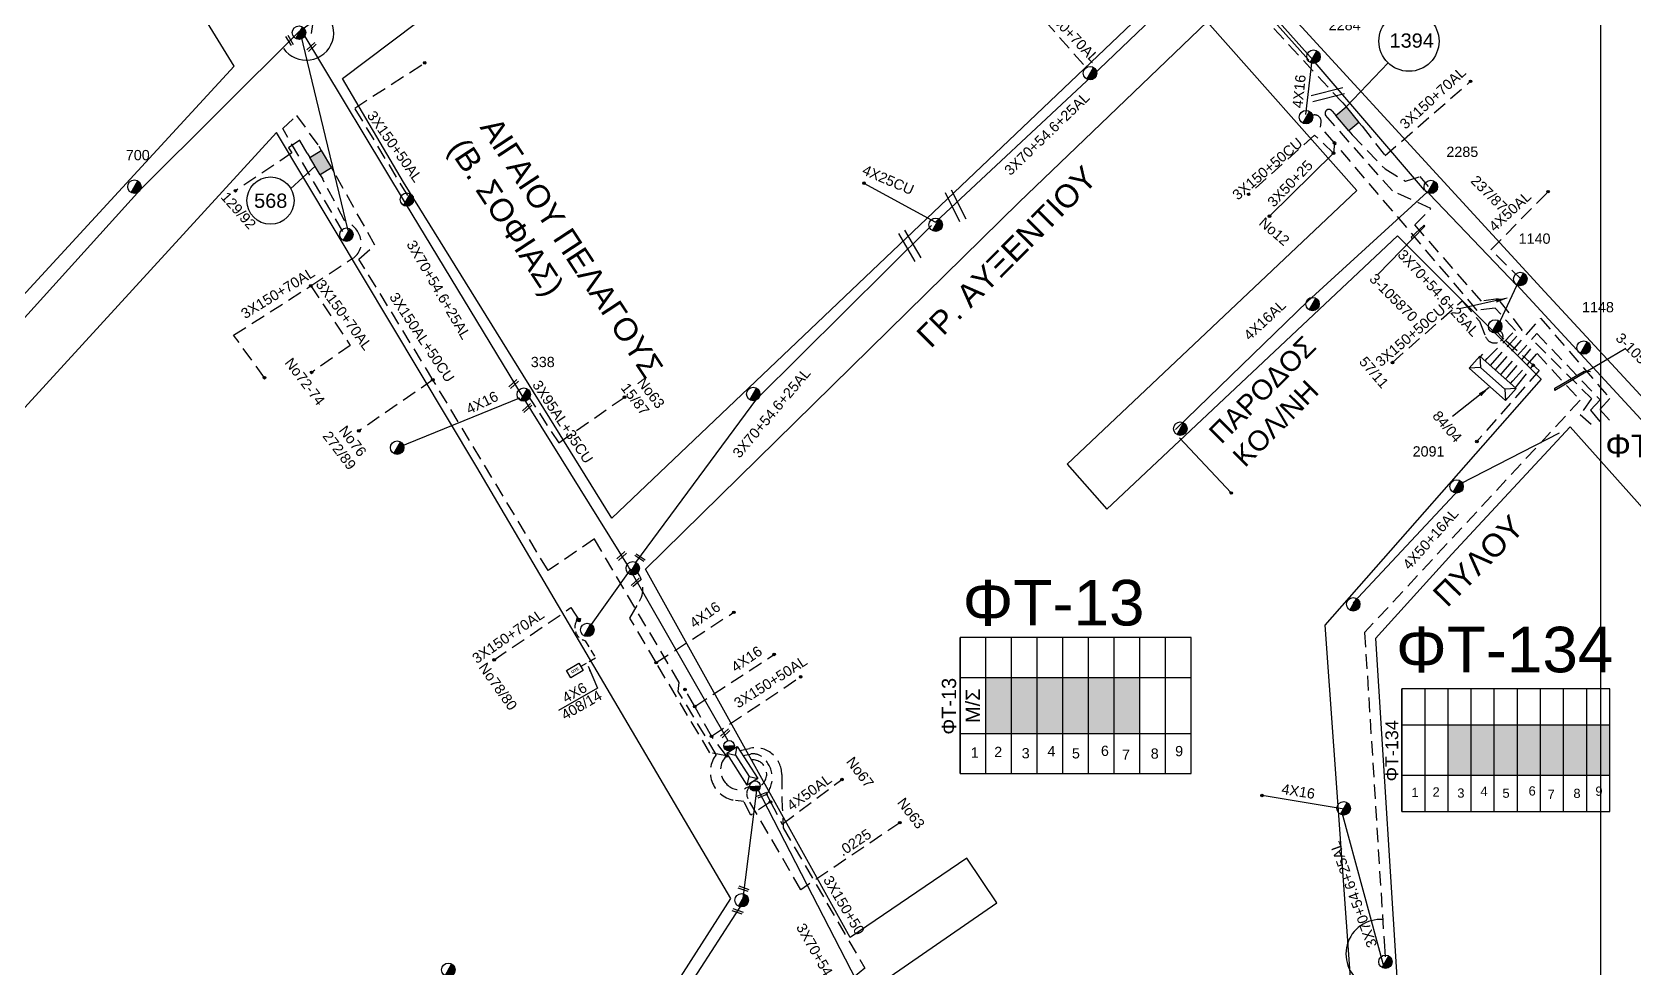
# Model space of a CAD drawing. Header units: millimetres. Extents: x 839 to 3144, y 747 to 1790.
# Drawn here: x 2629.3 to 2910.1, y 1407.1 to 1571.3 of the extents above; entities that cross this region are included whole.
import ezdxf
from ezdxf.enums import TextEntityAlignment as Align

# ---------------------------------------------------------------- set-up
doc = ezdxf.new("R2010")
doc.units = ezdxf.units.MM
doc.linetypes.add('DASHED', pattern=[19.05, 12.7, -6.35])
for name, color, linetype in [('Link Box 4 Διευθύνσεων', 7, 'Continuous'), ('Pillar OTE', 7, 'Continuous'), ('Ασφαλειοκιβώτια Χ.Τ 9 αναχωρήσεων', 7, 'Continuous'), ('Γέφυρες Εναερίου Δικτύου', 7, 'DASHED'), ('Γυμνά εναέρια ΧΤ (3Φ)   4x16AL', 7, 'Continuous'), ('Γυμνά εναέρια ΧΤ και ΦΟΠ (3Φ)   4x50+16AL', 7, 'Continuous'), ('Εναέρια παροχή ΧΤ 4x16', 7, 'SYN_LINE'), ('Επιγραφές - Σχήματα', 7, 'Continuous'), ('Καλώδια ΧΤ   3x150+50AL', 7, 'DASHED'), ('Καλώδια ΧΤ   3x150+50CU', 7, 'DASHED'), ('Καλώδια ΧΤ   3x150+70AL', 7, 'DASHED'), ('Καλώδια ΧΤ   3x150AL+50CU', 7, 'DASHED'), ('Καλώδια ΧΤ   3x50+25', 7, 'Continuous'), ('Καλώδια ΧΤ   3x95+35CU', 7, 'DASHED'), ('Καλώδια ΧΤ   4x25CU', 7, 'DASHED'), ('Καλώδια ΧΤ   4x50AL', 7, 'DASHED'), ('Μηχανική τομή', 7, 'Continuous'), ('Στύλος ΦΜ', 7, 'Continuous'), ('Στύλος ΦΜ @ 1', 7, 'Continuous'), ('Συνδέσεις', 7, 'Continuous'), ('Συνεστραμμένα ΧΤ   3x70+54.6+25AL', 7, 'SYN_LINE'), ('Τομή', 7, 'Continuous'), ('Υποσταθμός εναέριος 2 στύλων', 7, 'Continuous'), ('Υποσταθμός πόλεως', 7, 'Continuous'), ('Υπόβαθρο ΔΕΗ', 7, 'Continuous'), ('Υπόγεια καλώδια Παροχών ΧΤ   .0225', 7, 'DASHED')]:
    doc.layers.add(name, color=color, linetype=linetype)
doc.styles.get("Standard").update_dxf_attribs({"font": 'ARIAL.TTF'})
doc.linetypes.add('SYN_LINE', pattern='A,0.5,-0.0001,["/\\/\\/\\/",Standard,S=0.1,R=0,X=0,Y=-0.05],-0.25', length=0.7501)
doc.dimstyles.new('ISO-25', dxfattribs={"dimtxt": 2.5, "dimasz": 2.5, "dimexe": 1.25, "dimexo": 0.625, "dimtad": 1, "dimtxsty": 'Standard', "dimcen": 2.5, "dimadec": 0, "dimazin": 0, "dimtfac": 1, "dimtmove": 0, "dimatfit": 3, "dimfxl": 1, "dimarcsym": 0})

# ---------------------------------------------------------------- blocks, each defined once
blk = doc.blocks.new('ΑΣΦΑΛΕΙΟΚΙΒΩΤΙΟ ΥΠΟΣΤΑΘΜΟΥ 9 ΑΝΑΧΩΡΗΣΕΩΝ')
at = {"layer": 'Ασφαλειοκιβώτια Χ.Τ 9 αναχωρήσεων', "ltscale": 40}
for p, q in [((-23.8, 40.36), (24.02, 40.36)), ((-9.72, 40.36), (-9.72, -40.64)), ((9.94, 40.36), (9.94, -40.64)), ((-23.8, 31.36), (24.02, 31.36)), ((-23.8, 22.36), (24.02, 22.36)), ((-23.8, 13.36), (24.02, 13.36)), ((-23.8, 4.36), (24.02, 4.36)), ((-23.8, -4.64), (24.02, -4.64)), ((-23.8, -13.64), (24.02, -13.64)), ((-23.8, -22.64), (24.02, -22.64)), ((-23.8, -31.64), (24.02, -31.64))]:
    blk.add_line(p, q, dxfattribs=at)
at = {"layer": 'Ασφαλειοκιβώτια Χ.Τ 9 αναχωρήσεων'}
blk.add_lwpolyline([(-23.8, -40.64), (24.02, -40.64), (24.02, 40.36), (-23.8, 40.36)], close=True, dxfattribs=at)
for s, p in [('1', (-18.19, 36.66)), ('2', (-17.99, 28.44)), ('3', (-18.43, 18.79)), ('4', (-17.74, 9.77)), ('5', (-18.47, 1.19)), ('6', (-17.59, -8.98)), ('7', (-18.93, -16.39)), ('8', (-18.55, -26.45)), ('9', (-17.69, -35))]:
    blk.add_text(s, height=3.6, rotation=270, dxfattribs=at).set_placement(p)
at = {"layer": 'Ασφαλειοκιβώτια Χ.Τ 9 αναχωρήσεων', "ltscale": 40}
for tag, height, p in [('ΟΝΟΜΑ', 5, (-0.16, 44.31)), ('ΚΕΙΜΕΝΟ 1', 2, (17.06, 35.59)), ('ΚΕΙΜΕΝΟ 2', 2, (17.06, 26.88)), ('ΚΕΙΜΕΝΟ 3', 2, (17.06, 17.69)), ('ΚΕΙΜΕΝΟ 4', 2, (17.06, 8.71)), ('ΚΕΙΜΕΝΟ 5', 2, (17.06, -0.13)), ('ΚΕΙΜΕΝΟ 6', 2, (17.06, -9.05)), ('ΚΕΙΜΕΝΟ 7', 2, (17.06, -18.13)), ('ΚΕΙΜΕΝΟ 8', 2, (17.06, -26.85)), ('ΚΕΙΜΕΝΟ 9', 2, (17.06, -35.99)), ('ΣΧ', 2, (-0.1, -42.64))]:
    blk.add_attdef(tag, text='', height=height, dxfattribs=at).set_placement(p, align=Align.MIDDLE_CENTER)
blk = doc.blocks.new('ΥΠΑΡΧΩΝ ΤΣΙΜΕΝΤΕΝΙΟΣ ΣΤΥΛΟΣ')
at = {"layer": 'Στύλος ΦΜ'}
blk.add_hatch(color=7, dxfattribs=at).paths.add_polyline_path([(-1.29, -2.28, 0.574793), (2.62, 0, 0.268822), (1.3, 2.27)])
at = {"layer": 'Στύλος ΦΜ', "color": 7}
blk.add_line((-1.29, -2.28), (1.3, 2.27), dxfattribs=at)
blk.add_circle((0, 0), 2.62, dxfattribs=at)
at = {"layer": 'Στύλος ΦΜ', "flags": 4}
for tag, p in [('ΤΥΠΟΣ', (-4.91, 3.03)), ('ΑΡΙΘΜΟΣ', (-4.68, 8.05))]:
    blk.add_attdef(tag, p, '', height=4, dxfattribs=at)
blk = doc.blocks.new('ΤΟΜΗ')
at = {"layer": 'Τομή', "ltscale": 40}
for p, q in [((-5.68, 0), (5.68, 0)), ((5.68, -2.33), (-5.68, -2.33))]:
    blk.add_line(p, q, dxfattribs=at)
blk = doc.blocks.new('ΥΠΟΣΤΑΘΜΟΣ ΕΝΑΕΡΙΟΣ ΕΠΙ 2 ΣΤΥΛΩΝ')
at = {"layer": 'Υποσταθμός εναέριος 2 στύλων', "linetype": 'Continuous'}
for points in [[(-11.97, -2.11, 0.574793), (-8.45, -0.07, 0.268822), (-9.64, 1.98)], [(9.68, -2.15, 0.574793), (13.19, -0.1, 0.268822), (12.01, 1.95)]]:
    blk.add_hatch(color=256, dxfattribs=at).paths.add_polyline_path(points)
for p, q in [((-11.97, -2.11), (-9.64, 1.98)), ((9.68, -2.15), (12.01, 1.95))]:
    blk.add_line(p, q, dxfattribs=at)
for centre in [(-10.81, -0.07), (10.84, -0.1)]:
    blk.add_circle(centre, 2.36, dxfattribs=at)
at = {"layer": 'Υποσταθμός πόλεως', "linetype": 'Continuous', "ltscale": 40}
blk.add_lwpolyline([(-8.57, 2.82), (8.57, 2.82), (8.57, -2.82), (-8.57, -2.82)], close=True, dxfattribs=at)
for points in [[(-5.75, 0), (-8.57, 2.82)], [(-8.57, -2.82), (-5.75, 0)], [(-5.75, 0), (5.75, 0)], [(5.75, 0), (8.57, 2.82)], [(8.57, -2.82), (5.75, 0)]]:
    blk.add_lwpolyline(points, dxfattribs=at)
at = {"layer": 'Υποσταθμός εναέριος 2 στύλων', "ltscale": 40, "flags": 1}
for tag, p in [('ΜΕΤΑΣΧΗΜΑΤΙΣΜΟΣ', (14.09, 2.51)), ('ΙΣΧΥΣ', (14.07, -0.28)), ('ΑΡΙΘΜΟΣ', (14.19, -3))]:
    blk.add_attdef(tag, p, '', height=1.8, dxfattribs=at)
blk = doc.blocks.new('ΥΠΟΣΤΑΘΜΟΣ ΠΟΛΕΩΣ 8 ΑΝΑΧΩΡΗΣΕΩΝ')
at = {"layer": 'Υποσταθμός πόλεως', "linetype": 'Continuous', "ltscale": 40}
for p, q in [((-8.18, -2.82), (-8.18, -4)), ((-5.9, -2.82), (-5.9, -4)), ((-3.55, -2.82), (-3.55, -4)), ((-1.28, -2.82), (-1.28, -4)), ((1.23, -2.82), (1.23, -4)), ((3.56, -2.82), (3.56, -4)), ((6.03, -2.82), (6.03, -4)), ((8.16, -2.82), (8.16, -4))]:
    blk.add_line(p, q, dxfattribs=at)
blk.add_lwpolyline([(-8.57, 2.82), (8.57, 2.82), (8.57, -2.82), (-8.57, -2.82)], close=True, dxfattribs=at)
for points in [[(-5.75, 0), (-8.57, 2.82)], [(5.75, 0), (8.57, 2.82)], [(-8.57, -2.82), (-5.75, 0)], [(-5.75, 0), (5.75, 0)], [(8.57, -2.82), (5.75, 0)]]:
    blk.add_lwpolyline(points, dxfattribs=at)
at = {"layer": 'Υποσταθμός πόλεως', "linetype": 'SYN_LINE', "ltscale": 40, "flags": 1}
for tag, p in [('ΜΕΤΑΣΧΗΜΑΤΙΣΜΟΣ', (9.59, 1.44)), ('ΙΣΧΥΣ', (9.57, -1.35)), ('ΑΡΙΘΜΟΣ', (9.69, -4.07))]:
    blk.add_attdef(tag, p, '', height=1.8, dxfattribs=at)
blk = doc.blocks.new('LINK BOX 4 ΑΝΑΧΩΡΗΣΕΩΝ')
at = {"layer": 'Link Box 4 Διευθύνσεων', "ltscale": 40}
blk.add_hatch(color=256, dxfattribs=at).paths.add_polyline_path([(-3.54, 0), (-3.54, -4.67), (3.54, -4.67), (3.54, 0)])
for p, q in [((-3.54, 0), (-5.33, 0)), ((5.33, 0), (3.54, 0)), ((-3.54, -4.67), (-5.33, -4.67)), ((5.33, -4.67), (3.54, -4.67))]:
    blk.add_line(p, q, dxfattribs=at)
blk.add_lwpolyline([(-3.54, -4.67), (-3.54, 0), (3.54, 0), (3.54, -4.67)], close=True, dxfattribs=at)
blk = doc.blocks.new('ΜΗΧΑΝΙΚΗ ΤΟΜΗ')
at = {"layer": 'Μηχανική τομή', "ltscale": 40}
for p, q in [((-1.89, 0.78), (1.89, 0.78)), ((1.89, 0), (-1.89, 0))]:
    blk.add_line(p, q, dxfattribs=at)
blk = doc.blocks.new('A$C3F94617C')
at = {"layer": 'Μηχανική τομή', "xscale": 0.5, "yscale": 0.5, "zscale": 0.5}
blk.add_blockref('ΜΗΧΑΝΙΚΗ ΤΟΜΗ', (0.95, 0), dxfattribs=at)
blk = doc.blocks.new('_ΣΥΝΔΕΣΗ')
at = {"layer": 'Συνδέσεις', "linetype": 'SYN_LINE', "ltscale": 40}
blk.add_hatch(color=256, dxfattribs=at).paths.add_polyline_path([(0.5, -0.01, 1), (-0.5, -0.01, 1)])
at = {"layer": 'Συνδέσεις'}
blk.add_circle((0, -0.01), 0.5, dxfattribs=at)
blk = doc.blocks.new('TSONTA XT1')
at = {"ltscale": 40}
h = blk.add_hatch(color=256, dxfattribs=at)
h.dxf.hatch_style = 1
h.paths.add_polyline_path([(595.96, 2487.66), (597.07, 2488.77), (595.96, 2489.87), (594.85, 2488.77)])
blk.add_lwpolyline([(594.85, 2488.77), (595.96, 2489.87), (597.07, 2488.77), (595.96, 2487.66)], close=True, dxfattribs=at)
blk = doc.blocks.new('PILLAR ΟΤΕ')
at = {"layer": 'Pillar OTE', "ltscale": 40}
blk.add_lwpolyline([(-3.31, 2.02), (3.39, 2.02), (3.39, -1.99), (-3.31, -1.99)], close=True, dxfattribs=at)
at = {"layer": 'Pillar OTE', "insert": (-1.81, 0.71), "char_height": 1.3575, "width": 109.961, "attachment_point": 1}
blk.add_mtext('{\\fArial|b1|i0|c161|p34;OTE}', dxfattribs=at)

msp = doc.modelspace()

# ---------------------------------------------------------------- hatches: boundary and pattern name
at = {"layer": 'Ασφαλειοκιβώτια Χ.Τ 9 αναχωρήσεων', "ltscale": 0.2}
for color, points in [(85, [(2796.46, 1458.04), (2796.46, 1448.22), (2800.96, 1448.22), (2800.96, 1458.04)]), (27, [(2800.96, 1458.04), (2800.96, 1448.22), (2805.46, 1448.22), (2805.46, 1458.04)]), (30, [(2805.46, 1458.04), (2805.46, 1448.22), (2809.96, 1448.22), (2809.96, 1458.04)]), (173, [(2809.96, 1458.04), (2809.96, 1448.22), (2814.46, 1448.22), (2814.46, 1458.04)]), (1, [(2814.46, 1458.04), (2814.46, 1448.22), (2818.96, 1448.22), (2818.96, 1458.04)]), (151, [(2818.96, 1458.04), (2818.96, 1448.22), (2823.46, 1448.22), (2823.46, 1458.04)]), (27, [(2877.51, 1449.72), (2877.51, 1440.88), (2881.56, 1440.88), (2881.56, 1449.72)]), (151, [(2881.56, 1449.72), (2881.56, 1440.88), (2885.61, 1440.88), (2885.61, 1449.72)]), (133, [(2885.61, 1449.72), (2885.61, 1440.88), (2889.66, 1440.88), (2889.66, 1449.72)]), (30, [(2889.66, 1449.72), (2889.66, 1440.88), (2893.71, 1440.88), (2893.71, 1449.72)]), (2, [(2893.71, 1449.72), (2893.71, 1440.88), (2897.76, 1440.88), (2897.76, 1449.72)]), (62, [(2897.76, 1449.72), (2897.76, 1440.88), (2901.81, 1440.88), (2901.81, 1449.72)]), (173, [(2901.81, 1449.72), (2901.81, 1440.88), (2905.86, 1440.88), (2905.86, 1449.72)])]:
    msp.add_hatch(color=color, dxfattribs=at).paths.add_polyline_path(points)

# ---------------------------------------------------------------- linework, layer by layer
at = {"layer": 'Γέφυρες Εναερίου Δικτύου', "color": 173, "ltscale": 0.2}
for points in [[(2683.71, 1536.29), (2673.21, 1554.31), (2675.64, 1556.61), (2679.5, 1551.22)], [(2860.66, 1553.22), (2866.45, 1547.25), (2870.01, 1545.11), (2872.53, 1545.9), (2874, 1544.19)], [(2677.49, 1550.03), (2676.17, 1552.28), (2674.23, 1550.97), (2674.81, 1550.04), (2664.75, 1543.3)], [(2699.54, 1510.25), (2686.57, 1501.31)]]:
    msp.add_lwpolyline(points, dxfattribs=at)
at = {"layer": 'Γέφυρες Εναερίου Δικτύου', "color": 62, "ltscale": 0.2}
msp.add_lwpolyline([(2884.38, 1514.01), (2889.3, 1518.92), (2885.76, 1522.82), (2882.61, 1522.44), (2857.59, 1551.82), (2855.15, 1554.59), (2855.25, 1555.46, 0.716509), (2853.35, 1556.38, 2.393119)], format="xyb", dxfattribs=at)
at = {"layer": 'Γέφυρες Εναερίου Δικτύου', "color": 173, "ltscale": 0.2}
msp.add_lwpolyline([(2885.3, 1513.2), (2890.5, 1518.96), (2886.29, 1524.48), (2883.35, 1524.04), (2871.68, 1537.42), (2874.48, 1540.28), (2867.75, 1543.38), (2856.02, 1556.66, -1.010012), (2857.25, 1557.31, 0.18321)], format="xyb", dxfattribs=at)
at = {"layer": 'Γέφυρες Εναερίου Δικτύου', "color": 151, "ltscale": 0.2}
msp.add_lwpolyline([(2886.18, 1512.42), (2893.72, 1521.05), (2905.85, 1507), (2904.11, 1505.06), (2906.11, 1502.86)], dxfattribs=at)
at = {"layer": 'Γέφυρες Εναερίου Δικτύου', "color": 2, "ltscale": 0.2}
for points in [[(2892.44, 1512.82), (2887.26, 1517.39), (2885.78, 1518.97)], [(2889.69, 1509.3), (2892.44, 1512.82), (2893.45, 1511.9), (2882.57, 1499.44)]]:
    msp.add_lwpolyline(points, dxfattribs=at)
at = {"layer": 'Γέφυρες Εναερίου Δικτύου', "color": 133, "ltscale": 0.2}
msp.add_lwpolyline([(2887.11, 1511.59), (2893.08, 1518.37), (2904.16, 1506.74), (2902.48, 1504.91), (2904.16, 1502.91)], dxfattribs=at)
at = {"layer": 'Γέφυρες Εναερίου Δικτύου', "color": 27, "ltscale": 0.2}
msp.add_lwpolyline([(2887.96, 1510.84), (2892.86, 1516.71), (2902.63, 1506.95), (2900.64, 1504.14), (2902.78, 1502.3)], dxfattribs=at)
at = {"layer": 'Γέφυρες Εναερίου Δικτύου', "color": 30, "ltscale": 0.2}
for points in [[(2888.84, 1510.06), (2893.1, 1514.85), (2900.65, 1506.67), (2862.87, 1465.91), (2866.33, 1410.93), (2866.45, 1409.04)], [(2716.12, 1507.59), (2721.58, 1499.2), (2733.11, 1507.22)]]:
    msp.add_lwpolyline(points, dxfattribs=at)
at = {"layer": 'Γέφυρες Εναερίου Δικτύου', "color": 1, "ltscale": 0.2}
for points in [[(2751.01, 1444.29), (2748.07, 1444.85), (2738.66, 1460.64), (2734.07, 1468.47), (2735.77, 1471.45, 0.334641), (2735.08, 1476.77, -2.375259)], [(2755.1, 1438.93), (2754.32, 1438.6, -0.358182), (2750.76, 1439.64, -0.396417), (2751.01, 1444.29), (2748.37, 1447.72), (2745.43, 1452.96), (2743.73, 1455.94)]]:
    msp.add_lwpolyline(points, format="xyb", dxfattribs=at)
at = {"layer": 'Γυμνά εναέρια ΧΤ (3Φ)   4x16AL', "color": 62, "ltscale": 0.2}
msp.add_lwpolyline([(2852.57, 1556.79), (2853.65, 1566.3)], dxfattribs=at)
at = {"layer": 'Γυμνά εναέρια ΧΤ (3Φ)   4x16AL', "color": 173, "ltscale": 0.2}
msp.add_lwpolyline([(2829.69, 1501.56), (2852.92, 1524.02), (2873.83, 1543.14)], dxfattribs=at)
at = {"layer": 'Γυμνά εναέρια ΧΤ και ΦΟΠ (3Φ)   4x50+16AL', "color": 133, "ltscale": 0.2}
msp.add_lwpolyline([(2599.9, 1493.04), (2624.11, 1516.92), (2648.28, 1543.65), (2676.09, 1571.36), (2704.5, 1592.23), (2732.69, 1613), (2758.56, 1632.98), (2785.73, 1642.34)], dxfattribs=at)
at = {"layer": 'Γυμνά εναέρια ΧΤ και ΦΟΠ (3Φ)   4x50+16AL', "color": 27, "linetype": 'SYN_LINE', "ltscale": 20}
for points in [[(2879.71, 1492.04), (2897.05, 1500.95)], [(2860.85, 1471.16), (2879.52, 1491.08)]]:
    msp.add_lwpolyline(points, dxfattribs=at)
at = {"layer": 'Εναέρια παροχή ΧΤ 4x16', "color": 30, "ltscale": 20}
msp.add_lwpolyline([(2693.39, 1498.38), (2714.74, 1507.11)], dxfattribs=at)
at = {"layer": 'Εναέρια παροχή ΧΤ 4x16', "color": 1, "linetype": 'DASHED', "ltscale": 0.2}
for points in [[(2738.66, 1460.64), (2752.28, 1469.47)], [(2745.43, 1452.96), (2759.35, 1462.09)]]:
    msp.add_lwpolyline(points, dxfattribs=at)
at = {"layer": 'Εναέρια παροχή ΧΤ 4x16', "color": 30, "ltscale": 15}
msp.add_lwpolyline([(2859.31, 1434.96), (2844.88, 1437.36)], dxfattribs=at)
at = {"layer": 'Επιγραφές - Σχήματα', "ltscale": 0.2}
for p, q in [((2679.42, 1579.29), (2678.19, 1570.99)), ((2859.61, 1558.12), (2867, 1565.84))]:
    msp.add_line(p, q, dxfattribs=at)
at = {"layer": 'Επιγραφές - Σχήματα', "linetype": 'Continuous', "ltscale": 0.2}
msp.add_line((2678.86, 1547.74), (2674.54, 1543.76), dxfattribs=at)
at = {"layer": 'Επιγραφές - Σχήματα'}
msp.add_lwpolyline([(875.79, 1777.39), (2904.25, 1777.39), (2904.25, 763.69), (875.79, 763.69)], close=True, dxfattribs=at)
at = {"layer": 'Επιγραφές - Σχήματα', "linetype": 'Continuous', "ltscale": 0.2}
for points in [[(2865.18, 1528.74), (2873.43, 1537.22), (2873.29, 1537.39), (2871.05, 1535.27), (2871.22, 1535.01)], [(2908.65, 1515.73), (2896.24, 1508.36), (2896.21, 1508.8), (2901.35, 1511.78), (2902.47, 1511.74)]]:
    msp.add_lwpolyline(points, dxfattribs=at)
at = {"layer": 'Επιγραφές - Σχήματα', "ltscale": 0.2}
for centre, radius in [((2870.64, 1569.64), 5.27), ((2671.06, 1541.69), 4.14)]:
    msp.add_circle(centre, radius, dxfattribs=at)
msp.add_arc((2677.3, 1571.16), 4.85, 215.0145, 45.3778, dxfattribs=at)
at = {"layer": 'Επιγραφές - Σχήματα', "color": 85, "linetype": 'DASHED', "ltscale": 0.2}
msp.add_arc((2755.58, 1441.12), 2.47, 308.8831, 114.9626, dxfattribs=at)
at = {"layer": 'Επιγραφές - Σχήματα', "linetype": 'Continuous', "ltscale": 0.2}
msp.add_arc((2865.65, 1409.54), 6.06, 85.651, 243.5724, dxfattribs=at)
at = {"layer": 'Καλώδια ΧΤ   3x150+50AL', "color": 30, "ltscale": 0.2}
msp.add_lwpolyline([(2695.13, 1542.57), (2685.82, 1557.93), (2698.12, 1565.85)], dxfattribs=at)
at = {"layer": 'Καλώδια ΧΤ   3x150+50AL', "color": 1, "ltscale": 0.2}
msp.add_lwpolyline([(2748.37, 1447.72), (2764, 1458.17)], dxfattribs=at)
at = {"layer": 'Καλώδια ΧΤ   3x150+50AL', "color": 151, "ltscale": 0.2}
msp.add_lwpolyline([(2753.33, 1445.23), (2755.01, 1445.6, -0.483066), (2760.68, 1441, 0.020355), (2760.96, 1431.64), (2775.23, 1407.07), (2773.04, 1405.22), (2789.11, 1377.4), (2789.03, 1376.57, 0.32908), (2790.69, 1373.81), (2795.06, 1365.73), (2809.22, 1375.28)], format="xyb", dxfattribs=at)
at = {"layer": 'Καλώδια ΧΤ   3x150+50CU', "color": 2, "ltscale": 0.2}
for points in [[(2859.04, 1558.81), (2795.75, 1627.14), (2783.14, 1640.96, -1.098889), (2787.86, 1644.5, -2.097937)], [(2867.75, 1513.28), (2879.99, 1524.12), (2882.99, 1520.53), (2884.08, 1517.8, 0.483142), (2886.69, 1517.03, 0.826857), (2885.86, 1518.89, 8.570403)]]:
    msp.add_lwpolyline(points, format="xyb", dxfattribs=at)
at = {"layer": 'Καλώδια ΧΤ   3x150+50CU', "color": 62, "ltscale": 0.2}
msp.add_lwpolyline([(2857.59, 1551.82), (2857.43, 1550.03), (2854.11, 1553.18), (2842.54, 1542.8)], dxfattribs=at)
at = {"layer": 'Καλώδια ΧΤ   3x150+70AL', "color": 85, "ltscale": 0.2}
msp.add_lwpolyline([(2806.85, 1573.17), (2814.03, 1565.04)], dxfattribs=at)
at = {"layer": 'Καλώδια ΧΤ   3x150+70AL', "color": 173, "ltscale": 0.2}
for points in [[(2862.45, 1554.72), (2866.45, 1549.58), (2881.45, 1562.62)], [(2678.13, 1526.74), (2685.05, 1516.3), (2678.29, 1511.56)]]:
    msp.add_lwpolyline(points, dxfattribs=at)
msp.add_lwpolyline([(2670.03, 1510.62), (2664.58, 1518.08), (2678.13, 1526.74), (2685.4, 1531.51, 0.361948), (2686.76, 1535.4, 0.211328), (2684.02, 1538.19), (2680.22, 1545.45)], format="xyb", dxfattribs=at)
at = {"layer": 'Καλώδια ΧΤ   3x150+70AL', "color": 1, "ltscale": 0.2}
msp.add_lwpolyline([(2710.28, 1461.14), (2723.73, 1470.29), (2725.71, 1467.14)], dxfattribs=at)
at = {"layer": 'Καλώδια ΧΤ   3x150AL+50CU', "color": 173, "ltscale": 0.2}
msp.add_lwpolyline([(2758.7, 1436.24), (2755.27, 1433.9), (2754.04, 1436.3), (2752.58, 1436.48, -0.578527), (2749.19, 1444.54), (2742.55, 1455.61), (2742.7, 1457.18), (2727.83, 1482.34), (2719.72, 1476.78), (2699.54, 1510.25), (2686.57, 1531.43), (2689.37, 1533.85), (2682.22, 1546.64)], format="xyb", dxfattribs=at)
at = {"layer": 'Καλώδια ΧΤ   3x150AL+50CU', "color": 1, "linetype": 'DASHED', "ltscale": 0.1}
msp.add_lwpolyline([(2724.69, 1467.93, 0.498246), (2726.25, 1464.49), (2728.03, 1461.45), (2725.47, 1459.94)], format="xyb", dxfattribs=at)
at = {"layer": 'Καλώδια ΧΤ   3x50+25', "color": 62, "ltscale": 0.2}
msp.add_lwpolyline([(2846.19, 1538.98), (2857.43, 1550.03)], dxfattribs=at)
at = {"layer": 'Καλώδια ΧΤ   4x25CU', "color": 85, "linetype": 'SYN_LINE', "ltscale": 15}
msp.add_lwpolyline([(2775.1, 1544.75), (2787.64, 1537.88)], dxfattribs=at)
at = {"layer": 'Καλώδια ΧΤ   4x50AL', "color": 2, "ltscale": 0.2}
msp.add_lwpolyline([(2890.48, 1527.72), (2885.01, 1533.04), (2895.03, 1543.27)], dxfattribs=at)
at = {"layer": 'Καλώδια ΧΤ   4x50AL', "color": 173, "ltscale": 0.2}
msp.add_lwpolyline([(2753.89, 1444.36), (2755.21, 1444.6, -0.208378), (2757.16, 1444.15, -0.426092), (2758, 1437.56), (2758.7, 1436.24), (2760.75, 1432.32), (2771.22, 1440.17)], format="xyb", dxfattribs=at)
at = {"layer": 'Συνεστραμμένα ΧΤ   3x70+54.6+25AL', "color": 2, "ltscale": 20}
msp.add_line((2889.58, 1526.92), (2924.11, 1489.44), dxfattribs=at)
at = {"layer": 'Συνεστραμμένα ΧΤ   3x70+54.6+25AL', "color": 173, "ltscale": 15}
for points in [[(2853.11, 1566.3), (2830.94, 1591.14), (2830.56, 1591.55)], [(2830.41, 1500.08), (2839.49, 1490.41)]]:
    msp.add_lwpolyline(points, dxfattribs=at)
at = {"layer": 'Συνεστραμμένα ΧΤ   3x70+54.6+25AL', "color": 62, "ltscale": 15}
msp.add_lwpolyline([(2873.39, 1543.54), (2853.86, 1566.35), (2831.05, 1591.88)], dxfattribs=at)
at = {"layer": 'Συνεστραμμένα ΧΤ   3x70+54.6+25AL', "color": 85, "ltscale": 20}
for points in [[(2787.64, 1537.88), (2815.04, 1563.5), (2830.83, 1578.64)], [(2722.13, 1368.52), (2741.14, 1398.74), (2753.78, 1418.42), (2756.37, 1438.66)]]:
    msp.add_lwpolyline(points, dxfattribs=at)
at = {"layer": 'Συνεστραμμένα ΧΤ   3x70+54.6+25AL', "color": 173, "ltscale": 20}
msp.add_lwpolyline([(2684.7, 1536.47), (2676.36, 1570.86)], dxfattribs=at)
at = {"layer": 'Συνεστραμμένα ΧΤ   3x70+54.6+25AL', "color": 30, "ltscale": 20}
for points in [[(2676.74, 1571.07), (2694.68, 1541.26), (2715.16, 1507.41), (2733.75, 1477.51), (2751.26, 1446.96)], [(2866.31, 1407.14), (2858.93, 1434.32)]]:
    msp.add_lwpolyline(points, dxfattribs=at)
at = {"layer": 'Συνεστραμμένα ΧΤ   3x70+54.6+25AL', "color": 2, "ltscale": 20}
msp.add_lwpolyline([(2889.58, 1526.77), (2874.2, 1542.85)], dxfattribs=at)
at = {"layer": 'Συνεστραμμένα ΧΤ   3x70+54.6+25AL', "color": 1, "ltscale": 20}
msp.add_lwpolyline([(2735.12, 1478.22), (2756.34, 1506.94), (2786.94, 1537.3)], dxfattribs=at)
at = {"layer": 'Συνεστραμμένα ΧΤ   3x70+54.6+25AL', "color": 2, "ltscale": 10}
msp.add_lwpolyline([(2885.86, 1518.89), (2889.58, 1526.77)], dxfattribs=at)
at = {"layer": 'Συνεστραμμένα ΧΤ   3x70+54.6+25AL', "color": 1, "ltscale": 15}
msp.add_lwpolyline([(2726.76, 1466.54), (2734.3, 1477.11)], dxfattribs=at)
at = {"layer": 'Συνεστραμμένα ΧΤ   3x70+54.6+25AL', "color": 27, "ltscale": 20}
msp.add_lwpolyline([(2803.37, 1353.69), (2791.19, 1375.05), (2774.81, 1402.93), (2756.37, 1438.66)], dxfattribs=at)
at = {"layer": 'Υπόβαθρο ΔΕΗ'}
for points in [[(2426.85, 1766.3), (2387.21, 1711.51), (2434.67, 1649.46), (2489.97, 1707.57), (2479.68, 1717.85), (2488.37, 1726.27), (2505.4, 1708.16), (2441.21, 1640.35), (2492.26, 1573.86), (2548.36, 1499.59), (2567.17, 1475.07), (2580.99, 1475.16), (2620.05, 1516.82), (2664.68, 1565.25), (2636.17, 1611.67), (2595.85, 1565.83)], [(2894.83, 1671.85), (2874.87, 1704.54), (2816.51, 1661.61), (2788.36, 1641.69), (2833.53, 1592.14), (2894.49, 1525.71)], [(2736.79, 1477.03), (2802.31, 1541.41), (2835.24, 1573.06), (2861.5, 1543.48), (2810.71, 1495.44), (2817.7, 1487.57), (2868.61, 1535.48), (2893.84, 1510.34), (2855.91, 1467.23), (2860.42, 1404.56), (2804.23, 1356.24), (2777.21, 1403.9), (2798.37, 1418.51), (2793.16, 1426.35), (2772.7, 1412.44), (2736.79, 1477.03)], [(2894.49, 1525.71), (2925.79, 1491.84)], [(2921.4, 1476.83), (2898.9, 1502.01), (2878.17, 1479.68), (2864.75, 1464.89), (2868.92, 1398.91), (2809.25, 1347.96), (2829.51, 1311.46), (2863.91, 1343.29), (2893.73, 1370.24)], [(2728.4, 1456.18), (2721.55, 1452.25)]]:
    msp.add_lwpolyline(points, dxfattribs=at)
for points in [[(2683.65, 1563.09), (2779.17, 1635.17), (2829.33, 1579.74), (2730.88, 1486.01), (2694.39, 1544.95)], [(2581.88, 1455.49), (2649.56, 1361.89), (2681.23, 1317.93), (2687.56, 1318.82), (2751.73, 1419.26), (2707.21, 1494.94), (2672.08, 1553.62), (2619.06, 1495.67)]]:
    msp.add_lwpolyline(points, close=True, dxfattribs=at)
at = {"layer": 'Υπόγεια καλώδια Παροχών ΧΤ   .0225', "color": 1, "ltscale": 0.2}
msp.add_lwpolyline([(2781.39, 1432.56), (2764.03, 1420.81), (2754.75, 1436.83, -0.362848), (2755.1, 1438.87, -2.863703)], format="xyb", dxfattribs=at)

# ---------------------------------------------------------------- block references
at = {"layer": 'Link Box 4 Διευθύνσεων'}
for p, xscale, yscale, zscale, rotation in [((2858.95, 1555.27), 0.5000000000001981, 0.5000000000001981, 0.5000000000001981, 129.858983021881), ((2678.86, 1547.74), 0.5000000000002082, 0.5000000000002082, 0.5000000000002082, 120.7279203060157)]:
    msp.add_blockref('LINK BOX 4 ΑΝΑΧΩΡΗΣΕΩΝ', p, dxfattribs=dict(at, xscale=xscale, yscale=yscale, zscale=zscale, rotation=rotation))
at = {"layer": 'Pillar OTE', "xscale": 0.3749999999999999, "yscale": 0.3749999999999999, "zscale": 0.3749999999999999, "rotation": 30.56846992335009}
msp.add_blockref('PILLAR ΟΤΕ', (2724.42, 1459.25), dxfattribs=at)
at = {"layer": 'Ασφαλειοκιβώτια Χ.Τ 9 αναχωρήσεων', "rotation": 90}
for p, xscale, yscale, zscale, values in [((2812.15, 1453.07), 0.5, 0.5, 0.5, {'ΟΝΟΜΑ': 'ΦΤ-13'}), ((2887.57, 1445.25), 0.4499999999999886, 0.4499999999999886, 0.4499999999999886, {'ΟΝΟΜΑ': 'ΦΤ-134'})]:
    msp.add_blockref('ΑΣΦΑΛΕΙΟΚΙΒΩΤΙΟ ΥΠΟΣΤΑΘΜΟΥ 9 ΑΝΑΧΩΡΗΣΕΩΝ', p, dxfattribs=dict(at, xscale=xscale, yscale=yscale, zscale=zscale)).add_auto_attribs(values)
at = {"layer": 'Επιγραφές - Σχήματα', "ltscale": 0.2}
for p, rotation in [((2675.05, 1569.07), 120.9249088569725), ((2678.83, 1569.4), 222.4121723862578), ((2714.26, 1510.3), 222.4121723862576), ((2716.63, 1506.11), 222.4121723862576), ((2733.18, 1480.15), 222.4121723862579), ((2736.72, 1478.69), 146.1551535177599), ((2735.71, 1475.48), 222.4121723862579), ((2751.35, 1449.02), 222.4121723862579), ((2756.46, 1436.87), 22.20410194162965), ((2753.02, 1421.1), 341.208668342801), ((2751.98, 1417.13), 341.208668342801)]:
    msp.add_blockref('A$C3F94617C', p, dxfattribs=dict(at, rotation=rotation))
at = {"layer": 'Στύλος ΦΜ @ 1', "ltscale": 40}
ref = msp.add_blockref('ΥΠΑΡΧΩΝ ΤΣΙΜΕΝΤΕΝΙΟΣ ΣΤΥΛΟΣ', (2676.06, 1571.15), dxfattribs=dict(at, xscale=0.4499999999998181, yscale=0.4499999999998181, zscale=0.4499999999998181))
ref.add_attrib('ΤΥΠΟΣ', '328', (2678.95, 1579.48), dxfattribs={"layer": 'Στύλος ΦΜ', "height": 1.8, "flags": 4})
ref = msp.add_blockref('ΥΠΑΡΧΩΝ ΤΣΙΜΕΝΤΕΝΙΟΣ ΣΤΥΛΟΣ', (2853.91, 1566.93), dxfattribs=dict(at, xscale=0.4499999999998181, yscale=0.4499999999998181, zscale=0.4499999999998181))
ref.add_attrib('ΤΥΠΟΣ', '2284', (2856.57, 1571.58), dxfattribs={"layer": 'Στύλος ΦΜ', "height": 1.8, "flags": 4})
at = {"layer": 'Στύλος ΦΜ @ 1', "ltscale": 40, "xscale": 0.4499999999998181, "yscale": 0.4499999999998181, "zscale": 0.4499999999998181}
for p in [(2814.73, 1564.04), (2852.6, 1556.32), (2694.97, 1541.87), (2684.37, 1535.72), (2787.67, 1537.45), (2853.74, 1523.54), (2885.75, 1519.62), (2755.69, 1507.76), (2830.56, 1501.68), (2693.26, 1498.36), (2734.56, 1477.19), (2860.87, 1470.88), (2726.6, 1466.38), (2859.2, 1435.08), (2753.66, 1418.96), (2702.23, 1406.76), (2866.52, 1408.17)]:
    msp.add_blockref('ΥΠΑΡΧΩΝ ΤΣΙΜΕΝΤΕΝΙΟΣ ΣΤΥΛΟΣ', p, dxfattribs=at)
at = {"layer": 'Στύλος ΦΜ @ 1', "ltscale": 40}
ref = msp.add_blockref('ΥΠΑΡΧΩΝ ΤΣΙΜΕΝΤΕΝΙΟΣ ΣΤΥΛΟΣ', (2647.2, 1544.13), dxfattribs=dict(at, xscale=0.4499999999998181, yscale=0.4499999999998181, zscale=0.4499999999998181))
ref.add_attrib('ΤΥΠΟΣ', '700', (2645.69, 1548.77), dxfattribs={"layer": 'Στύλος ΦΜ', "height": 1.8, "flags": 4})
ref = msp.add_blockref('ΥΠΑΡΧΩΝ ΤΣΙΜΕΝΤΕΝΙΟΣ ΣΤΥΛΟΣ', (2874.48, 1544.09), dxfattribs=dict(at, xscale=0.4499999999998181, yscale=0.4499999999998181, zscale=0.4499999999998181))
ref.add_attrib('ΤΥΠΟΣ', '2285', (2877.2, 1549.35), dxfattribs={"layer": 'Στύλος ΦΜ', "height": 1.8, "flags": 4})
ref = msp.add_blockref('ΥΠΑΡΧΩΝ ΤΣΙΜΕΝΤΕΝΙΟΣ ΣΤΥΛΟΣ', (2890.16, 1527.94), dxfattribs=dict(at, xscale=0.4499999999998181, yscale=0.4499999999998181, zscale=0.4499999999998181))
ref.add_attrib('ΤΥΠΟΣ', '1140', (2889.86, 1534.12), dxfattribs={"layer": 'Στύλος ΦΜ', "height": 1.8, "flags": 4})
ref = msp.add_blockref('ΥΠΑΡΧΩΝ ΤΣΙΜΕΝΤΕΝΙΟΣ ΣΤΥΛΟΣ', (2901.28, 1515.91), dxfattribs=dict(at, xscale=0.4499999999998181, yscale=0.4499999999998181, zscale=0.4499999999998181))
ref.add_attrib('ΤΥΠΟΣ', '1148', (2900.98, 1522.1), dxfattribs={"layer": 'Στύλος ΦΜ', "height": 1.8, "flags": 4})
ref = msp.add_blockref('ΥΠΑΡΧΩΝ ΤΣΙΜΕΝΤΕΝΙΟΣ ΣΤΥΛΟΣ', (2715.46, 1507.67), dxfattribs=dict(at, xscale=0.4499999999998181, yscale=0.4499999999998181, zscale=0.4499999999998181))
ref.add_attrib('ΤΥΠΟΣ', '338', (2716.69, 1512.48), dxfattribs={"layer": 'Στύλος ΦΜ', "height": 1.8, "flags": 4})
ref = msp.add_blockref('ΥΠΑΡΧΩΝ ΤΣΙΜΕΝΤΕΝΙΟΣ ΣΤΥΛΟΣ', (2878.99, 1491.55), dxfattribs=dict(at, xscale=0.4499999999998181, yscale=0.4499999999998181, zscale=0.4499999999998181))
ref.add_attrib('ΤΥΠΟΣ', '2091', (2871.28, 1496.8), dxfattribs={"layer": 'Στύλος ΦΜ', "height": 1.8, "flags": 4})
at = {"layer": 'Συνδέσεις', "xscale": 0.4500000000000455, "yscale": 0.4500000000000455, "zscale": 0.4500000000000455}
for p in [(2698.09, 1565.85), (2881.45, 1562.61), (2857.42, 1550.02), (2857.59, 1551.81), (2775.1, 1544.75), (2664.9, 1543.42), (2842.53, 1542.79), (2895.03, 1543.26), (2846.19, 1538.97), (2678.11, 1526.74), (2678.26, 1511.56), (2867.75, 1513.28), (2892.43, 1512.81), (2670, 1510.62), (2699.51, 1510.25), (2733.11, 1507.22), (2686.54, 1501.31), (2882.56, 1499.43), (2839.49, 1490.4), (2752.28, 1469.48), (2710.28, 1461.15), (2738.66, 1460.64), (2759.35, 1462.09), (2764, 1458.17), (2743.73, 1455.94), (2745.43, 1452.96), (2748.37, 1447.72), (2751.02, 1444.27), (2771.24, 1440.14), (2758.71, 1436.21), (2844.87, 1437.35), (2781.39, 1432.57)]:
    msp.add_blockref('_ΣΥΝΔΕΣΗ', p, dxfattribs=at)
at = {"layer": 'Συνδέσεις', "xscale": 0.3771530262574879, "yscale": 0.3771530262574879, "zscale": 0.3771530262574879, "rotation": 34.5888020339459}
msp.add_blockref('TSONTA XT1', (3072.85, 567.83), dxfattribs=at)
at = {"layer": 'Τομή'}
for p, xscale, yscale, zscale, rotation in [((2856.28, 1560.83), 0.5000000000000596, 0.5000000000000596, 0.5000000000000596, 14.02342641700681), ((2791.68, 1541.04), 0.5000000000002098, 0.5000000000002098, 0.5000000000002098, 296.5868454066708), ((2783.64, 1534.07), 0.5000000000001626, 0.5000000000001626, 0.5000000000001626, 300.6031112307119)]:
    msp.add_blockref('ΤΟΜΗ', p, dxfattribs=dict(at, xscale=xscale, yscale=yscale, zscale=zscale, rotation=rotation))
at = {"layer": 'Υποσταθμός εναέριος 2 στύλων', "xscale": 0.3884988816573287, "yscale": 0.3884988816573287, "zscale": 0.3884988816573287, "rotation": 302.8588376977788}
msp.add_blockref('ΥΠΟΣΤΑΘΜΟΣ ΕΝΑΕΡΙΟΣ ΕΠΙ 2 ΣΤΥΛΩΝ', (2753.76, 1442.55), dxfattribs=at)
at = {"layer": 'Υποσταθμός πόλεως', "xscale": 0.4999999999998242, "yscale": 0.4999999999998242, "zscale": 0.4999999999998242, "rotation": 138.4386876142176}
msp.add_blockref('ΥΠΟΣΤΑΘΜΟΣ ΠΟΛΕΩΣ 8 ΑΝΑΧΩΡΗΣΕΩΝ', (2885.31, 1510.52), dxfattribs=at)

# ---------------------------------------------------------------- texts
at = {"layer": 'Γυμνά εναέρια ΧΤ (3Φ)   4x16AL', "ltscale": 0.2}
msp.add_text('4X16AL', height=1.8, rotation=42.9979, dxfattribs=at).set_placement((2845.36, 1520.75), align=Align.MIDDLE)
at = {"layer": 'Γυμνά εναέρια ΧΤ (3Φ)   4x16AL', "ltscale": 0.2, "insert": (2850.19, 1558.02), "char_height": 1.8, "width": 12.3266, "attachment_point": 1, "rotation": 84.3355}
msp.add_mtext('4Χ16', dxfattribs=at)
at = {"layer": 'Γυμνά εναέρια ΧΤ και ΦΟΠ (3Φ)   4x50+16AL', "ltscale": 0.2}
msp.add_text('4X50+16AL', height=1.8, rotation=48.5226, dxfattribs=at).set_placement((2874.42, 1482.35), align=Align.MIDDLE)
at = {"layer": 'Εναέρια παροχή ΧΤ 4x16', "ltscale": 20}
for rotation, p in [(25.9208, (2708.15, 1506.26)), (35.6295, (2747.22, 1469.04)), (34.6696, (2754.53, 1461.29)), (351.0299, (2851.25, 1438.07))]:
    msp.add_text('4X16', height=1.8, rotation=rotation, dxfattribs=at).set_placement(p, align=Align.MIDDLE)
at = {"layer": 'Επιγραφές - Σχήματα', "ltscale": 0.2, "attachment_point": 1}
for s, insert, char_height, width in [('1394', (2867.24, 1571.01), 2.5, 9.6358), ('568', (2668.18, 1542.92), 2.5, 11.4152), ('ΦΤ-70/8η', (2905.09, 1500.66), 4, 14.1894), ('ΦΤ-13', (2792.38, 1475.16), 8, 39.9345), ('ΦΤ-134', (2868.36, 1466.94), 8, 39.9345)]:
    msp.add_mtext(s, dxfattribs=dict(at, insert=insert, char_height=char_height, width=width))
for s, insert, char_height, width, rotation in [('ΑΙΓΑΙΟΥ ΠΕΛΑΓΟΥΣ\\P(Β. ΣΟΦΙΑΣ)', (2711.01, 1556.75), 4, 52.7499, 303.2866), ('ΓΡ. ΑΥΞΕΝΤΙΟΥ', (2783.96, 1518.46), 4, 52.7499, 45.2018), ('237/87', (2882.61, 1546.29), 1.8, 12.3266, 314.8142), ('129/92', (2663.57, 1543.42), 1.8, 12.3266, 311.6529), ('Νο12', (2845.36, 1538.93), 1.8, 12.3266, 319.0932), ('3-105870', (2864.84, 1529.08), 1.8, 12.3266, 314.8142), ('ΠΑΡΟΔΟΣ\\PΚΟΛ/ΝΗ', (2835.26, 1501.3), 3.5, 52.7499, 45.2018), ('3-105870', (2908.01, 1518.68), 1.8, 12.3266, 314.8142), ('Νο72-74', (2674.87, 1514.32), 1.8, 12.3266, 307.47), ('57/11', (2863.15, 1514.53), 1.8, 12.3266, 310.5954), ('15/87', (2733.8, 1509.91), 1.8, 12.3266, 307.47), ('Νο63', (2736.65, 1510.89), 1.8, 12.3266, 307.47), ('84/04', (2876, 1505.03), 1.8, 12.3266, 310.5954), ('272/89', (2681.52, 1501.46), 1.8, 12.3266, 307.47), ('Νο76', (2684.37, 1502.44), 1.8, 12.3266, 307.47), ('ΠΥΛΟΥ', (2874.49, 1472.98), 4, 40.7394, 45.1593), ('Νο78/80', (2708.92, 1460.86), 1.8, 12.3266, 305.5129), ('Μ/Σ', (2792.92, 1450.07), 2.5, 5.6213, 90), ('Νο67', (2773.3, 1444.34), 1.8, 12.3266, 307.47), ('Νο63', (2782.25, 1437.17), 1.8, 12.3266, 307.47)]:
    msp.add_mtext(s, dxfattribs=dict(at, insert=insert, char_height=char_height, width=width, rotation=rotation))
at = {"layer": 'Καλώδια ΧΤ   3x150+50AL', "ltscale": 0.2}
for s, rotation, p in [('3X150+50AL', 305.3659, (2692.84, 1551.19)), ('3X150+50AL', 32.6475, (2758.71, 1457.27)), ('3X150+50', 300.8283, (2771.61, 1418.09))]:
    msp.add_text(s, height=1.8, rotation=rotation, dxfattribs=at).set_placement(p, align=Align.MIDDLE)
at = {"layer": 'Καλώδια ΧΤ   3x150+50CU', "ltscale": 0.2}
for rotation, p in [(40.4849, (2845.82, 1547.27)), (40.5744, (2870.9, 1518.05))]:
    msp.add_text('3X150+50CU', height=1.8, rotation=rotation, dxfattribs=at).set_placement(p, align=Align.MIDDLE)
at = {"layer": 'Καλώδια ΧΤ   3x150+70AL', "ltscale": 0.2}
for s, rotation, p in [('3X150+70AL', 313.3906, (2810.78, 1571.62)), ('3X150+70AL', 42.5362, (2874.81, 1559.69)), ('3X150+70AL', 31.7745, (2672.34, 1525.48)), ('3X150+70AL', 306.3631, (2683.95, 1521.65)), ('3X150+70AL', 34.5987, (2712.71, 1465.27)), ('408/14', 29.808, (2725.56, 1453.23)), ('4X6', 29.808, (2724.35, 1455.39))]:
    msp.add_text(s, height=1.8, rotation=rotation, dxfattribs=at).set_placement(p, align=Align.MIDDLE)
at = {"layer": 'Καλώδια ΧΤ   3x150AL+50CU', "ltscale": 0.2}
msp.add_text('3X150AL+50CU', height=1.8, rotation=303.7152, dxfattribs=at).set_placement((2697.61, 1517.71), align=Align.MIDDLE)
at = {"layer": 'Καλώδια ΧΤ   3x50+25', "ltscale": 0.2}
msp.add_text('3X50+25', height=1.8, rotation=46.1916, dxfattribs=at).set_placement((2849.8, 1544.69), align=Align.MIDDLE)
at = {"layer": 'Καλώδια ΧΤ   3x95+35CU', "ltscale": 0.2}
msp.add_text('3X95AL+35CU', height=1.8, rotation=303.7152, dxfattribs=at).set_placement((2722.29, 1502.89), align=Align.MIDDLE)
at = {"layer": 'Καλώδια ΧΤ   4x25CU', "ltscale": 0.2}
msp.add_text('4X25CU', height=1.8, rotation=336.6643, dxfattribs=at).set_placement((2779.35, 1545.33), align=Align.MIDDLE)
at = {"layer": 'Καλώδια ΧΤ   4x50AL', "ltscale": 0.2}
for rotation, p in [(42.7702, (2888.35, 1539.81)), (35.9852, (2765.5, 1437.92))]:
    msp.add_text('4X50AL', height=1.8, rotation=rotation, dxfattribs=at).set_placement(p, align=Align.MIDDLE)
at = {"layer": 'Συνεστραμμένα ΧΤ   3x70+54.6+25AL', "ltscale": 20}
for rotation, p in [(44.0437, (2807.17, 1553.42)), (300.2801, (2700.54, 1526.06)), (312.6412, (2875.82, 1525.49)), (49.9316, (2758.89, 1504.45)), (110.0005, (2860.91, 1419.96)), (299.6826, (2768.77, 1406.21))]:
    msp.add_text('3X70+54.6+25AL', height=1.8, rotation=rotation, dxfattribs=at).set_placement(p, align=Align.MIDDLE)
at = {"layer": 'Υπόγεια καλώδια Παροχών ΧΤ   .0225', "ltscale": 0.2}
msp.add_text('.0225', height=1.8, rotation=33.8099, dxfattribs=at).set_placement((2773.47, 1429.11), align=Align.MIDDLE)

# ---------------------------------------------------------------- leaders
at = {"layer": 'Επιγραφές - Σχήματα', "ltscale": 40}
for points, override in [([(2887.87, 1524.55), (2879.5, 1522.68)], {"dimasz": 2, "dimtad": 0}), ([(2884.68, 1508.88), (2878.28, 1503.79)], {"dimasz": 2, "dimtad": 0}), ([(2726.72, 1460.04), (2728.4, 1456.18)], {"dimasz": 1, "dimtad": 0})]:
    msp.add_leader(points, dimstyle='ISO-25', override=override, dxfattribs=at)

doc.saveas('drawing.dxf')
